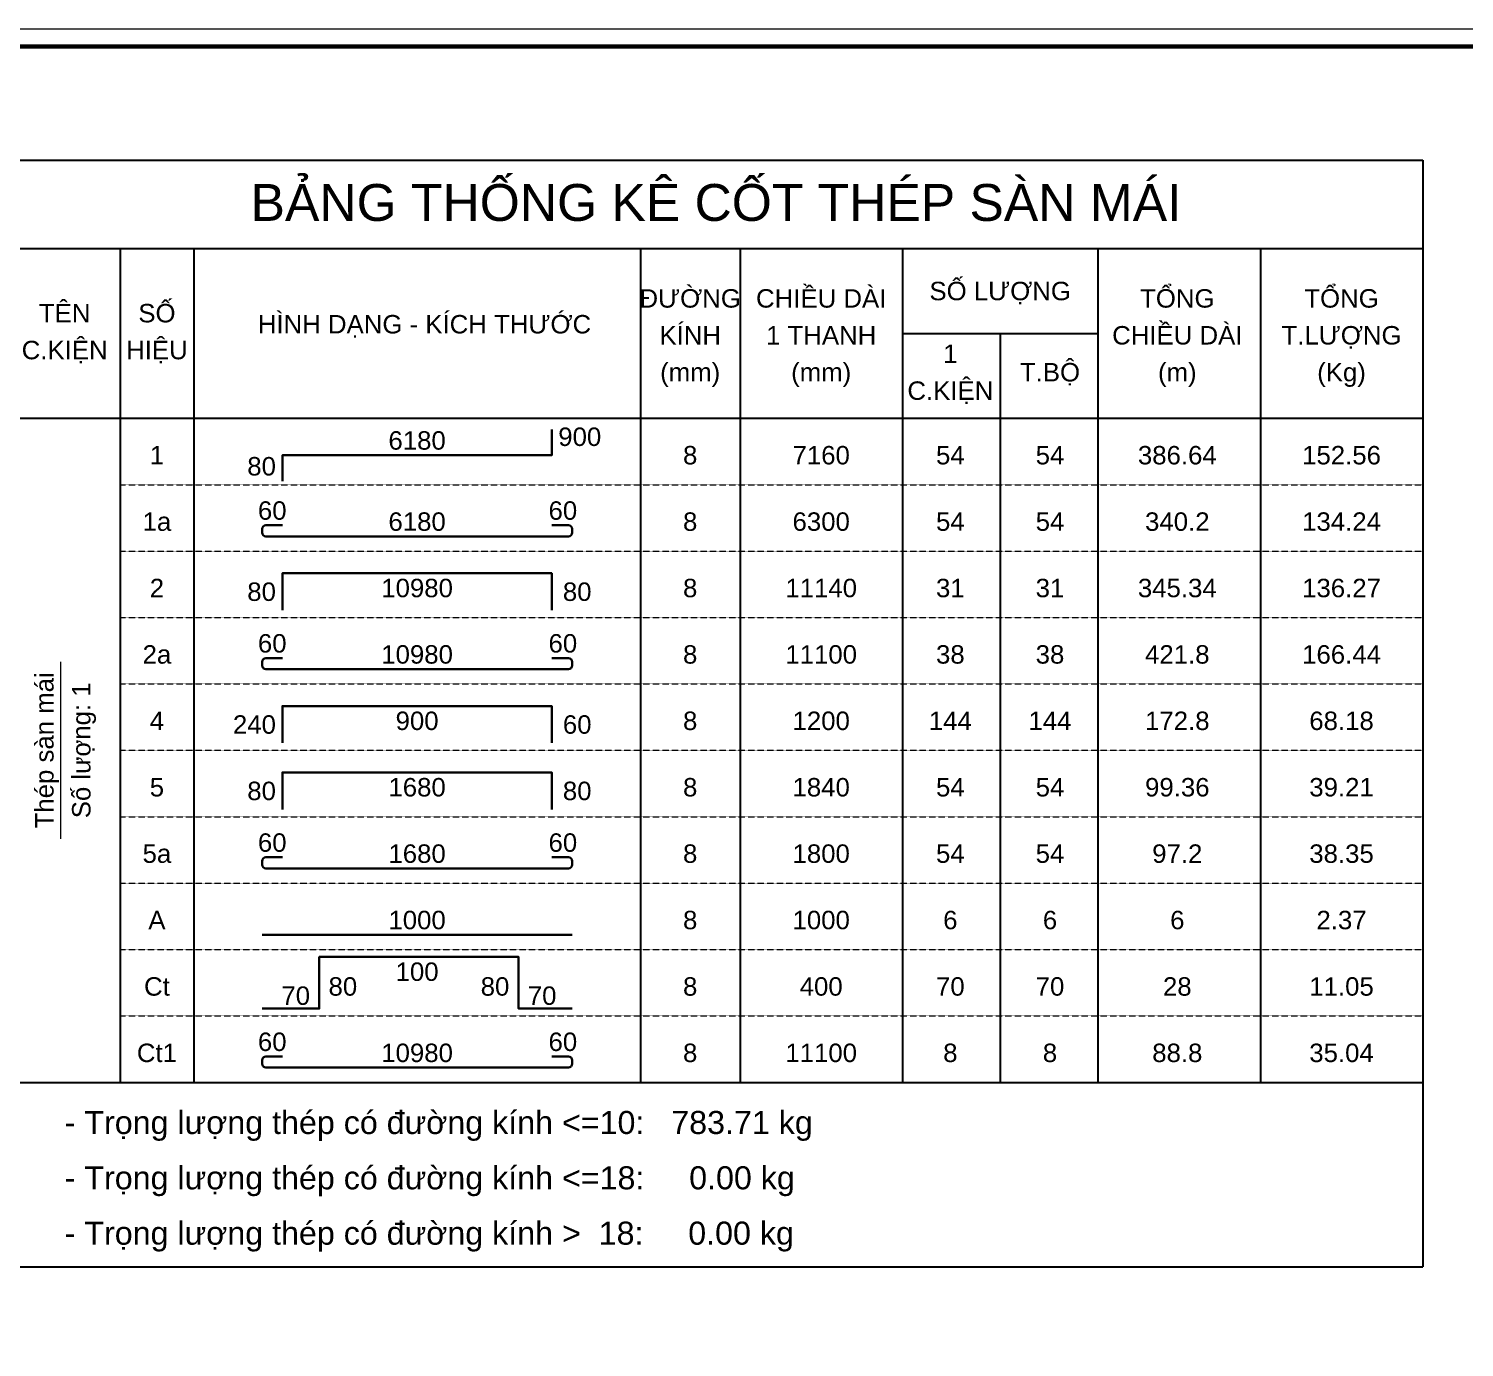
# Model space of a CAD drawing. Header units: millimetres. Extents: x -295047 to 304185, y -728047 to -308748.
# Drawn here: x 185232 to 198096, y -333498 to -321679 of the extents above; entities that cross this region are included whole.
import ezdxf
from ezdxf.enums import TextEntityAlignment as Align

# ---------------------------------------------------------------- set-up
doc = ezdxf.new("R2010")
doc.units = ezdxf.units.MM
doc.header["$MEASUREMENT"] = 0
doc.linetypes.add('HIDDEN', pattern=[0.375, 0.25, -0.125])
doc.layers.get('Defpoints').update_dxf_attribs({"color": 1})
for name, color, linetype, lineweight in [('Khungten_LCDI', 7, 'Continuous', 5), ('LC MANH DUT', 35, 'HIDDEN', 5), ('LC Net dam 1', 30, 'Continuous', 30), ('LC Net thay', 7, 'Continuous', 25), ('LC Text1', 3, 'Continuous', 20)]:
    doc.layers.add(name, color=color, linetype=linetype, lineweight=lineweight)
doc.styles.add('Hoa', font='micross.ttf')
doc.styles.add('Khungten', font='VHAVAN.TTF', dxfattribs={"width": 0.9, "height": 5000})
doc.styles.add('Thuong', font='micross.ttf')
doc.styles.add('Title', font='VHBLACK.TTF', dxfattribs={"width": 0.8})

# ---------------------------------------------------------------- blocks, each defined once
blk = doc.blocks.new('lcdi fix')
at = {"layer": 'Defpoints', "lineweight": 0}
blk.add_lwpolyline([(-1200, -14850), (-1200, 14850), (40800, 14850), (40800, -14850)], close=True, dxfattribs=at)
at = {"layer": 'Khungten_LCDI', "color": 5, "lineweight": 60}
blk.add_lwpolyline([(0, -14650), (0, 14650), (40600, 14650), (40600, -14650)], close=True, dxfattribs=at)
at = {"color": 7, "style": 'Khungten', "width": 0.8}
for tag, p in [('REVISION', (39499, -10746)), ('NGAYHT', (39546, -11609))]:
    blk.add_attdef(tag, text='', height=200, dxfattribs=at).set_placement(p, align=Align.CENTER)
at = {"layer": 'LC Text1', "style": 'Title', "width": 1.485915}
for tag, p, p2 in [('TENBANVE1', (36913, -8886), (40339, -8886)), ('TENBANVE2', (36913, -9562), (40339, -9562))]:
    blk.add_attdef(tag, text='', height=250, dxfattribs=at).set_placement(p, p2, align=Align.FIT)
at = {"layer": 'LC Text1', "style": 'Title', "width": 0.7}
blk.add_attdef('SOBANVE', text='', height=250, dxfattribs=at).set_placement((39562, -13896), align=Align.CENTER)

msp = doc.modelspace()

# ---------------------------------------------------------------- linework, layer by layer
at = {"layer": 'LC MANH DUT'}
for p, q in [((186050, -325766.4), (197723.1, -325766.4)), ((186050, -326361.6), (197723.1, -326361.6)), ((186050, -326956.9), (197723.1, -326956.9)), ((186050, -327552.1), (197723.1, -327552.1)), ((186050, -328147.3), (197723.1, -328147.3)), ((186050, -328742.5), (197723.1, -328742.5)), ((186050, -329337.8), (197723.1, -329337.8)), ((186050, -329933), (197723.1, -329933)), ((186050, -330528.2), (197723.1, -330528.2)), ((186050, -331123.5), (197723.1, -331123.5))]:
    msp.add_line(p, q, dxfattribs=at)
at = {"layer": 'LC Net dam 1'}
for points in [[(187505, -325733.3), (187505, -325501.9), (189919, -325501.9), (189919, -325270.4)], [(187505, -326890.7), (187505, -326560), (189919, -326560), (189919, -326890.7)], [(187505, -328081.2), (187505, -327750.5), (189919, -327750.5), (189919, -328081.2)], [(187505, -328676.4), (187505, -328345.7), (189919, -328345.7), (189919, -328676.4)], [(187323.1, -329800.7), (190100.9, -329800.7)], [(187323.1, -330462.1), (187835.7, -330462.1), (187835.7, -329999.1), (189621.4, -329999.1), (189621.4, -330462.1), (190100.9, -330462.1)]]:
    msp.add_lwpolyline(points, dxfattribs=at)
for points in [[(187505, -326130.2), (187356.2, -326130.2, 0.4142136), (187323.1, -326163.2), (187323.1, -326196.3, 0.4142136), (187356.2, -326229.4), (190067.8, -326229.4, 0.4142136), (190100.9, -326196.3), (190100.9, -326163.2, 0.4142136), (190067.8, -326130.2), (189919, -326130.2)], [(187505, -327320.6), (187356.2, -327320.6, 0.4142136), (187323.1, -327353.7), (187323.1, -327386.8, 0.4142136), (187356.2, -327419.8), (190067.8, -327419.8, 0.4142136), (190100.9, -327386.8), (190100.9, -327353.7, 0.4142136), (190067.8, -327320.6), (189919, -327320.6)], [(187505, -329106.3), (187356.2, -329106.3, 0.4142136), (187323.1, -329139.4), (187323.1, -329172.4, 0.4142136), (187356.2, -329205.5), (190067.8, -329205.5, 0.4142136), (190100.9, -329172.4), (190100.9, -329139.4, 0.4142136), (190067.8, -329106.3), (189919, -329106.3)], [(187505, -330892), (187356.2, -330892, 0.4142136), (187323.1, -330925), (187323.1, -330958.1, 0.4142136), (187356.2, -330991.2), (190067.8, -330991.2, 0.4142136), (190100.9, -330958.1), (190100.9, -330925, 0.4142136), (190067.8, -330892), (189919, -330892)]]:
    msp.add_lwpolyline(points, format="xyb", dxfattribs=at)
at = {"layer": 'LC Net thay'}
for p, q in [((185058, -322856.4), (197723.1, -322856.4)), ((197723.1, -322856.4), (197723.1, -332776.9)), ((185058, -323650.1), (197723.1, -323650.1)), ((186050, -323650.1), (186050, -331123.5)), ((186711.4, -323650.1), (186711.4, -331123.5)), ((190712.6, -323650.1), (190712.6, -331123.5)), ((191605.5, -323650.1), (191605.5, -331123.5)), ((193060.5, -323650.1), (193060.5, -331123.5)), ((194813.1, -323650.1), (194813.1, -331123.5)), ((196268.1, -323650.1), (196268.1, -331123.5)), ((193060.5, -324410.6), (194813.1, -324410.6)), ((193936.8, -324410.6), (193936.8, -331123.5)), ((185058, -325171.2), (197723.1, -325171.2)), ((185058, -331123.5), (197723.1, -331123.5)), ((185058, -331123.5), (197723.1, -331123.5)), ((185058, -332776.9), (197723.1, -332776.9))]:
    msp.add_line(p, q, dxfattribs=at)
at = {"layer": 'LC Text1'}
msp.add_line((185520.9, -328941), (185520.9, -327353.7), dxfattribs=at)

# ---------------------------------------------------------------- block references
at = {"layer": 'LC Net thay', "extrusion": (0.000528397, 4.04352e-06, 1), "xscale": 0.7998127431915381, "yscale": 0.7998127431915381, "zscale": 0.7998127431915381, "rotation": 359.9999999999995}
msp.add_blockref('lcdi fix', (183336.9, -333556.3, 95.1), dxfattribs=at)

# ---------------------------------------------------------------- texts
at = {"layer": 'LC Text1', "color": 4, "style": 'Hoa'}
msp.add_text('BẢNG THỐNG KÊ CỐT THÉP SÀN MÁI', height=330.681, dxfattribs=at).set_placement((191390.5, -323402), align=Align.CENTER)
at = {"layer": 'LC Text1'}
for s, height, style, p in [('SỐ LƯỢNG', 165.34, 'Hoa', (193936.8, -324113)), ('ĐƯỜNG', 165.34, 'Hoa', (191159, -324179.1)), ('CHIỀU DÀI', 165.34, 'Hoa', (192333, -324179.1)), ('TỔNG', 165.34, 'Hoa', (195524, -324179.1)), ('TỔNG', 165.34, 'Hoa', (196995.6, -324179.1)), ('TÊN', 165.34, 'Hoa', (185554, -324311.4)), ('SỐ', 165.34, 'Hoa', (186380.7, -324311.4)), ('HÌNH DẠNG - KÍCH THƯỚC', 165.341, 'Hoa', (188778.1, -324410.6)), ('KÍNH', 165.34, 'Hoa', (191159, -324509.8)), ('1 THANH', 165.34, 'Hoa', (192333, -324509.8)), ('CHIỀU DÀI', 165.34, 'Hoa', (195524, -324509.8)), ('T.LƯỢNG', 165.34, 'Hoa', (196995.6, -324509.8)), ('C.KIỆN', 165.34, 'Hoa', (185554, -324642.1)), ('HIỆU', 165.34, 'Hoa', (186380.7, -324642.1)), ('1', 165.3, 'Hoa', (193490.3, -324675.2)), ('(mm)', 165.34, 'Thuong', (191159, -324840.5)), ('(mm)', 165.34, 'Thuong', (192333, -324840.5)), ('T.BỘ', 165.34, 'Hoa', (194383.2, -324840.5)), ('(m)', 165.34, 'Thuong', (195524, -324840.5)), ('(Kg)', 165.34, 'Thuong', (196995.6, -324840.5)), ('C.KIỆN', 165.34, 'Hoa', (193490.3, -325005.8)), ('100', 165.34, 'Hoa', (188712, -330214.1))]:
    msp.add_text(s, height=height, dxfattribs=dict(at, style=style)).set_placement(p, align=Align.CENTER)
at = {"layer": 'LC Text1', "style": 'Hoa'}
for s, height, p in [('6180', 165.34, (188712, -325501.9)), ('1', 165.3, (186380.7, -325634.1)), ('8', 165.3, (191159, -325634.1)), ('60', 165.34, (187414.1, -326130.2)), ('60', 165.34, (190018.2, -326130.2)), ('1a', 165.34, (186380.7, -326229.4)), ('6180', 165.34, (188712, -326229.4)), ('8', 165.3, (191159, -326229.4)), ('2', 165.3, (186380.7, -326824.6)), ('10980', 165.34, (188712, -326824.6)), ('8', 165.3, (191159, -326824.6)), ('60', 165.34, (187414.1, -327320.6)), ('60', 165.34, (190018.2, -327320.6)), ('2a', 165.34, (186380.7, -327419.8)), ('10980', 165.34, (188712, -327419.8)), ('8', 165.3, (191159, -327419.8)), ('4', 165.3, (186380.7, -328015)), ('900', 165.34, (188712, -328015)), ('8', 165.3, (191159, -328015)), ('5', 165.3, (186380.7, -328610.3)), ('1680', 165.34, (188712, -328610.3)), ('8', 165.3, (191159, -328610.3)), ('60', 165.34, (187414.1, -329106.3)), ('60', 165.34, (190018.2, -329106.3)), ('5a', 165.34, (186380.7, -329205.5)), ('1680', 165.34, (188712, -329205.5)), ('8', 165.3, (191159, -329205.5)), ('A', 165.3, (186380.7, -329800.7)), ('1000', 165.34, (188712, -329800.7)), ('8', 165.3, (191159, -329800.7)), ('1000', 165.34, (192333, -329800.7)), ('6', 165.3, (193490.3, -329800.7)), ('6', 165.3, (194383.2, -329800.7)), ('6', 165.3, (195524, -329800.7)), ('2.37', 165.34, (196995.6, -329800.7)), ('Ct', 165.34, (186380.7, -330396)), ('8', 165.3, (191159, -330396)), ('60', 165.34, (187414.1, -330892)), ('60', 165.34, (190018.2, -330892)), ('Ct1', 165.34, (186380.7, -330991.2)), ('10980', 165.34, (188712, -330991.2)), ('8', 165.3, (191159, -330991.2))]:
    msp.add_text(s, height=height, dxfattribs=at).set_placement(p, align=Align.BOTTOM_CENTER)
for s, p in [('900', (189976.9, -325468.8)), ('80', (190018.2, -326857.7)), ('60', (190018.2, -328048.1)), ('80', (190018.2, -328643.3))]:
    msp.add_text(s, height=165.34, dxfattribs=at).set_placement(p, align=Align.BOTTOM_LEFT)
at = {"layer": 'LC Text1', "color": 7, "style": 'Hoa'}
for s, height, p in [('7160', 165.34, (192333, -325634.1)), ('54', 165.34, (193490.3, -325634.1)), ('54', 165.34, (194383.2, -325634.1)), ('386.64', 165.34, (195524, -325634.1)), ('152.56', 165.34, (196995.6, -325634.1)), ('6300', 165.34, (192333, -326229.4)), ('54', 165.34, (193490.3, -326229.4)), ('54', 165.34, (194383.2, -326229.4)), ('340.2', 165.34, (195524, -326229.4)), ('134.24', 165.34, (196995.6, -326229.4)), ('11140', 165.34, (192333, -326824.6)), ('31', 165.34, (193490.3, -326824.6)), ('31', 165.34, (194383.2, -326824.6)), ('345.34', 165.34, (195524, -326824.6)), ('136.27', 165.34, (196995.6, -326824.6)), ('11100', 165.34, (192333, -327419.8)), ('38', 165.34, (193490.3, -327419.8)), ('38', 165.34, (194383.2, -327419.8)), ('421.8', 165.34, (195524, -327419.8)), ('166.44', 165.34, (196995.6, -327419.8)), ('1200', 165.34, (192333, -328015)), ('144', 165.34, (193490.3, -328015)), ('144', 165.34, (194383.2, -328015)), ('172.8', 165.34, (195524, -328015)), ('68.18', 165.34, (196995.6, -328015)), ('1840', 165.34, (192333, -328610.3)), ('54', 165.34, (193490.3, -328610.3)), ('54', 165.34, (194383.2, -328610.3)), ('99.36', 165.34, (195524, -328610.3)), ('39.21', 165.34, (196995.6, -328610.3)), ('1800', 165.34, (192333, -329205.5)), ('54', 165.34, (193490.3, -329205.5)), ('54', 165.34, (194383.2, -329205.5)), ('97.2', 165.34, (195524, -329205.5)), ('38.35', 165.34, (196995.6, -329205.5)), ('400', 165.34, (192333, -330396)), ('70', 165.34, (193490.3, -330396)), ('70', 165.34, (194383.2, -330396)), ('28', 165.34, (195524, -330396)), ('11.05', 165.34, (196995.6, -330396)), ('11100', 165.34, (192333, -330991.2)), ('8', 165.3, (193490.3, -330991.2)), ('8', 165.3, (194383.2, -330991.2)), ('88.8', 165.34, (195524, -330991.2)), ('35.04', 165.34, (196995.6, -330991.2))]:
    msp.add_text(s, height=height, dxfattribs=at).set_placement(p, align=Align.BOTTOM_CENTER)
at = {"layer": 'LC Text1', "style": 'Hoa'}
for s, p in [('80', (187447.1, -325733.3)), ('80', (187447.1, -326857.7)), ('240', (187447.1, -328048.1)), ('80', (187447.1, -328643.3))]:
    msp.add_text(s, height=165.34, dxfattribs=at).set_placement(p, align=Align.BOTTOM_RIGHT)
for s, p in [('Thép sàn mái', (185454.8, -328147.3)), ('Số lượng: 1', (185785.5, -328147.3))]:
    msp.add_text(s, height=165.341, rotation=90.00021, dxfattribs=at).set_placement(p, align=Align.CENTER)
for s, height, p in [('80', 165.34, (187918.4, -330346.4)), ('70', 165.34, (189704, -330429)), ('- Trọng lượng thép có đường kính <=10:   783.71 kg', 206.676, (185554, -331586.4)), ('- Trọng lượng thép có đường kính <=18:     0.00 kg', 206.676, (185554, -332082.4)), ('- Trọng lượng thép có đường kính >  18:     0.00 kg', 206.676, (185554, -332578.5))]:
    msp.add_text(s, height=height, dxfattribs=at).set_placement(p)
for s, p in [('80', (189538.7, -330346.4)), ('70', (187753, -330429))]:
    msp.add_text(s, height=165.34, dxfattribs=at).set_placement(p, align=Align.RIGHT)

doc.saveas('drawing.dxf')
